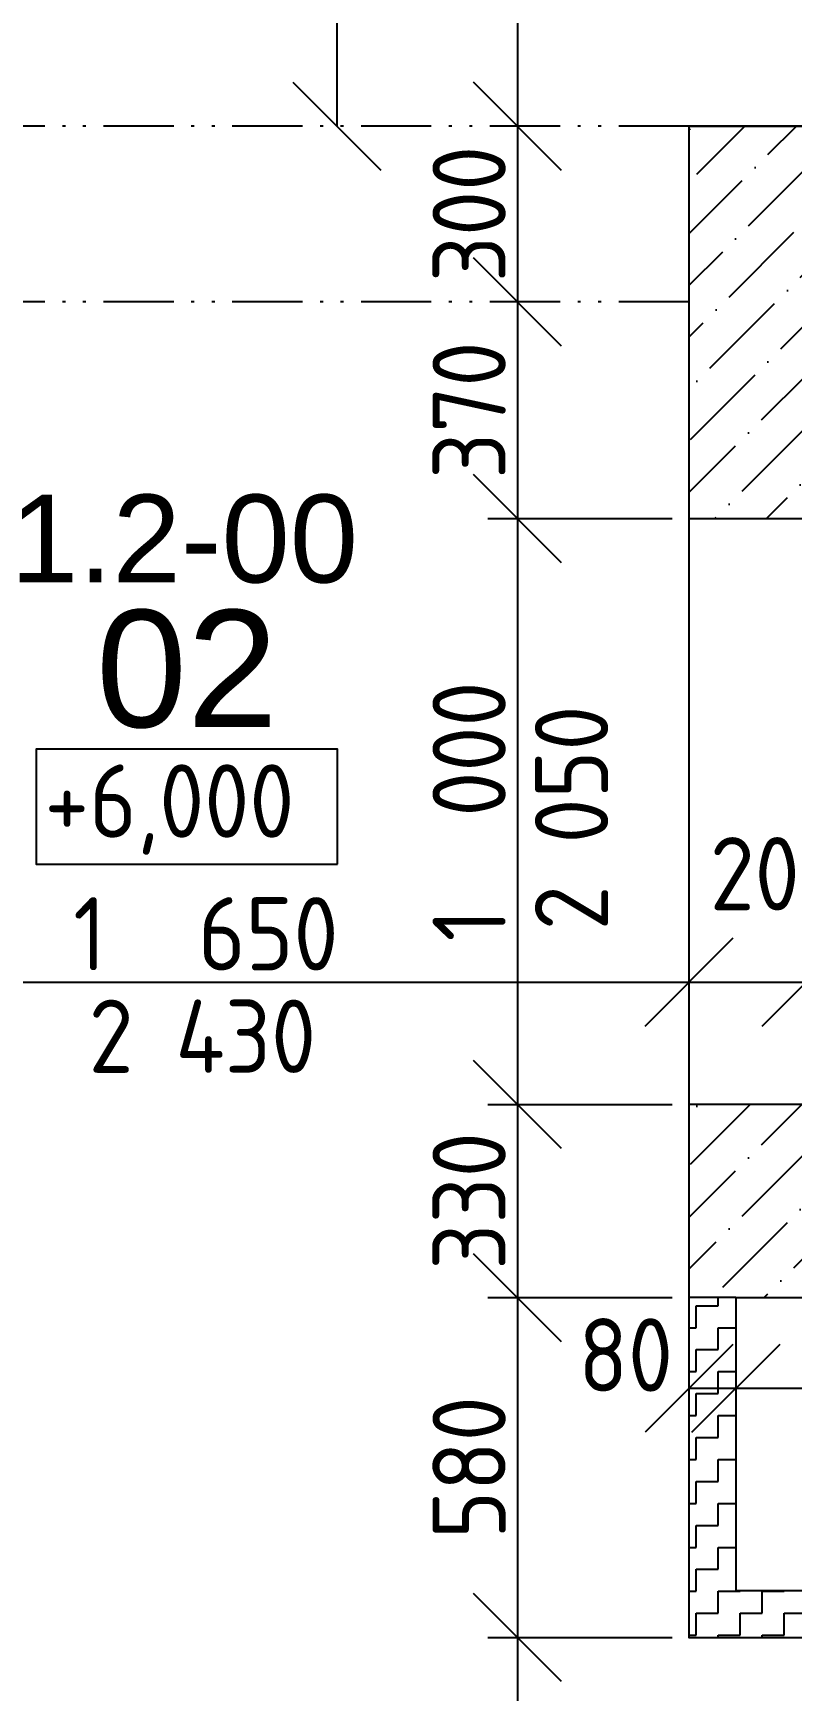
# Model space of a CAD drawing. Extents: x 4511820 to 5180432, y -1526536 to -944957.
# Drawn here: x 4990201 to 4991497, y -1336916 to -1334086 of the extents above; entities that cross this region are included whole.
import ezdxf

# ---------------------------------------------------------------- set-up
doc = ezdxf.new("R2010")
doc.units = 0
doc.header["$MEASUREMENT"] = 0
doc.linetypes.add('ACAD_ISO12W100', pattern=[22, 12, -3, 0.5, -3, 0.5, -3])
doc.layers.get('0').update_dxf_attribs({"linetype": 'CONTINUOUS'})
doc.layers.get('Defpoints').update_dxf_attribs({"color": 61, "linetype": 'CONTINUOUS'})
for name, color, linetype in [('KÓTY', 4, 'CONTINUOUS'), ('MÚRY', 1, 'CONTINUOUS'), ('Plochy', 41, 'CONTINUOUS'), ('POPIS', 7, 'CONTINUOUS'), ('TENKÁ', 7, 'CONTINUOUS'), ('ŠRAFY', 82, 'CONTINUOUS')]:
    doc.layers.add(name, color=color, linetype=linetype)
doc.styles.add('ARIAL', font='arial.ttf')
doc.styles.add('STYLE1', font='isocp.shx')
doc.dimstyles.new('STANDARD-50', dxfattribs={"dimtxt": 125, "dimasz": 150, "dimexe": 10, "dimexo": 200, "dimgap": 20, "dimtad": 1, "dimdsep": 46, "dimlunit": 6, "dimtxsty": 'STYLE1', "dimblk1": 'OBLIQUE', "dimblk2": 'OBLIQUE', "dimsah": 1, "dimcen": 2.5, "dimse1": 1, "dimse2": 1, "dimadec": 0, "dimazin": 0, "dimtfac": 1, "dimtmove": 1, "dimatfit": 3, "dimldrblk": 'OBLIQUE', "dimfxl": 1, "dimtolj": 1, "dimtzin": 0, "dimarcsym": 0})

# ---------------------------------------------------------------- blocks, each defined once
blk = doc.blocks.new('_OBLIQUE')
at = {"color": 0, "linetype": 'ByBlock'}
blk.add_line((-0.5, -0.5), (0.5, 0.5), dxfattribs=at)
blk = doc.blocks.new('*D22710')
at = {"layer": 'Defpoints', "color": 0}
for p in [(4991321, -1329245.2), (4990719.5, -1334245.2), (4991321, -1334245.2)]:
    blk.add_point(p, dxfattribs=at)
at = {"layer": 'KÓTY', "color": 0, "lineweight": -2}
blk.add_line((4990719.5, -1329245.2), (4990719.5, -1334245.2), dxfattribs=at)
at = {"layer": 'KÓTY', "color": 0, "linetype": 'ByBlock', "lineweight": -2, "xscale": 150, "yscale": 150, "zscale": 150}
for p, rotation in [((4990719.5, -1329245.2), 90), ((4990719.5, -1334245.2), 270)]:
    blk.add_blockref('_OBLIQUE', p, dxfattribs=dict(at, rotation=rotation))
at = {"layer": 'KÓTY', "color": 0, "insert": (4990637, -1331745.2), "char_height": 125, "attachment_point": 5, "rotation": 90, "style": 'STYLE1'}
blk.add_mtext('\\A1;5ﾠ000', dxfattribs=at)
blk = doc.blocks.new('*D22711')
at = {"layer": 'Defpoints', "color": 0}
for p in [(4991028, -1332695.2), (4991028, -1334245.2), (4991028, -1334245.2)]:
    blk.add_point(p, dxfattribs=at)
at = {"layer": 'KÓTY', "color": 0, "lineweight": -2}
blk.add_line((4991028, -1332695.2), (4991028, -1334245.2), dxfattribs=at)
at = {"layer": 'KÓTY', "color": 0, "linetype": 'ByBlock', "lineweight": -2, "xscale": 150, "yscale": 150, "zscale": 150}
for p, rotation in [((4991028, -1332695.2), 90), ((4991028, -1334245.2), 270)]:
    blk.add_blockref('_OBLIQUE', p, dxfattribs=dict(at, rotation=rotation))
at = {"layer": 'KÓTY', "color": 0, "insert": (4990945.5, -1333470.2), "char_height": 125, "attachment_point": 5, "rotation": 90, "style": 'STYLE1'}
blk.add_mtext('\\A1;1ﾠ550', dxfattribs=at)
blk = doc.blocks.new('*D22718')
at = {"layer": 'Defpoints', "color": 0}
for p in [(4991028, -1334245.2), (4991028, -1334545.2), (4991028, -1334545.2)]:
    blk.add_point(p, dxfattribs=at)
at = {"layer": 'KÓTY', "color": 0, "lineweight": -2}
blk.add_line((4991028, -1334245.2), (4991028, -1334545.2), dxfattribs=at)
at = {"layer": 'KÓTY', "color": 0, "linetype": 'ByBlock', "lineweight": -2, "xscale": 150, "yscale": 150, "zscale": 150}
for p, rotation in [((4991028, -1334245.2), 90), ((4991028, -1334545.2), 270)]:
    blk.add_blockref('_OBLIQUE', p, dxfattribs=dict(at, rotation=rotation))
at = {"layer": 'KÓTY', "color": 0, "insert": (4990945.5, -1334395.2), "char_height": 125, "attachment_point": 5, "rotation": 90, "style": 'STYLE1'}
blk.add_mtext('\\A1;300', dxfattribs=at)
blk = doc.blocks.new('*D22719')
at = {"layer": 'Defpoints', "color": 0}
for p in [(4991321, -1334545.2), (4991028, -1334915.2), (4991321, -1334915.2)]:
    blk.add_point(p, dxfattribs=at)
at = {"layer": 'KÓTY', "color": 0, "lineweight": -2}
blk.add_line((4991028, -1334545.2), (4991028, -1334915.2), dxfattribs=at)
at = {"layer": 'KÓTY', "color": 0, "linetype": 'ByBlock', "lineweight": -2, "xscale": 150, "yscale": 150, "zscale": 150}
for p, rotation in [((4991028, -1334545.2), 90), ((4991028, -1334915.2), 270)]:
    blk.add_blockref('_OBLIQUE', p, dxfattribs=dict(at, rotation=rotation))
at = {"layer": 'KÓTY', "color": 0, "insert": (4990945.5, -1334730.2), "char_height": 125, "attachment_point": 5, "rotation": 90, "style": 'STYLE1'}
blk.add_mtext('\\A1;370', dxfattribs=at)
blk = doc.blocks.new('*D22720')
at = {"layer": 'Defpoints', "color": 0}
for p in [(4991321, -1334915.2), (4991028, -1335915.2), (4991321, -1335915.2)]:
    blk.add_point(p, dxfattribs=at)
at = {"layer": 'KÓTY', "color": 0, "lineweight": -2}
blk.add_line((4991028, -1334915.2), (4991028, -1335915.2), dxfattribs=at)
at = {"layer": 'KÓTY', "color": 0, "linetype": 'ByBlock', "lineweight": -2, "xscale": 150, "yscale": 150, "zscale": 150}
for p, rotation in [((4991028, -1334915.2), 90), ((4991028, -1335915.2), 270)]:
    blk.add_blockref('_OBLIQUE', p, dxfattribs=dict(at, rotation=rotation))
at = {"layer": 'KÓTY', "color": 0, "insert": (4990945.5, -1335415.2), "char_height": 125, "attachment_point": 5, "rotation": 90, "style": 'STYLE1'}
blk.add_mtext('\\A1;1ﾠ000', dxfattribs=at)
blk = doc.blocks.new('*D22721')
at = {"layer": 'Defpoints', "color": 0}
for p in [(4991321, -1335915.2), (4991028, -1336245.2), (4991321, -1336245.2)]:
    blk.add_point(p, dxfattribs=at)
at = {"layer": 'KÓTY', "color": 0, "lineweight": -2}
blk.add_line((4991028, -1335915.2), (4991028, -1336245.2), dxfattribs=at)
at = {"layer": 'KÓTY', "color": 0, "linetype": 'ByBlock', "lineweight": -2, "xscale": 150, "yscale": 150, "zscale": 150}
for p, rotation in [((4991028, -1335915.2), 90), ((4991028, -1336245.2), 270)]:
    blk.add_blockref('_OBLIQUE', p, dxfattribs=dict(at, rotation=rotation))
at = {"layer": 'KÓTY', "color": 0, "insert": (4990945.5, -1336080.2), "char_height": 125, "attachment_point": 5, "rotation": 90, "style": 'STYLE1'}
blk.add_mtext('\\A1;330', dxfattribs=at)
blk = doc.blocks.new('*D22722')
at = {"layer": 'Defpoints', "color": 0}
for p in [(4991321, -1336245.2), (4991028, -1336825.2), (4991321, -1336825.2)]:
    blk.add_point(p, dxfattribs=at)
at = {"layer": 'KÓTY', "color": 0, "lineweight": -2}
blk.add_line((4991028, -1336245.2), (4991028, -1336825.2), dxfattribs=at)
at = {"layer": 'KÓTY', "color": 0, "linetype": 'ByBlock', "lineweight": -2, "xscale": 150, "yscale": 150, "zscale": 150}
for p, rotation in [((4991028, -1336245.2), 90), ((4991028, -1336825.2), 270)]:
    blk.add_blockref('_OBLIQUE', p, dxfattribs=dict(at, rotation=rotation))
at = {"layer": 'KÓTY', "color": 0, "insert": (4990945.5, -1336535.2), "char_height": 125, "attachment_point": 5, "rotation": 90, "style": 'STYLE1'}
blk.add_mtext('\\A1;580', dxfattribs=at)
blk = doc.blocks.new('*D22723')
at = {"layer": 'Defpoints', "color": 0}
for p in [(4991321, -1336825.2), (4991028, -1338205.2), (4991321, -1338205.2)]:
    blk.add_point(p, dxfattribs=at)
at = {"layer": 'KÓTY', "color": 0, "lineweight": -2}
blk.add_line((4991028, -1336825.2), (4991028, -1338205.2), dxfattribs=at)
at = {"layer": 'KÓTY', "color": 0, "linetype": 'ByBlock', "lineweight": -2, "xscale": 150, "yscale": 150, "zscale": 150}
for p, rotation in [((4991028, -1336825.2), 90), ((4991028, -1338205.2), 270)]:
    blk.add_blockref('_OBLIQUE', p, dxfattribs=dict(at, rotation=rotation))
at = {"layer": 'KÓTY', "color": 0, "insert": (4990945.5, -1337515.2), "char_height": 125, "attachment_point": 5, "rotation": 90, "style": 'STYLE1'}
blk.add_mtext('\\A1;1ﾠ380', dxfattribs=at)
blk = doc.blocks.new('*D22758')
at = {"layer": 'Defpoints', "color": 0}
for p in [(4989671, -1335706.5), (4991321, -1335706.5), (4991321, -1335706.5)]:
    blk.add_point(p, dxfattribs=at)
at = {"layer": 'KÓTY', "color": 0, "lineweight": -2}
blk.add_line((4989671, -1335706.5), (4991321, -1335706.5), dxfattribs=at)
at = {"layer": 'KÓTY', "color": 0, "linetype": 'ByBlock', "lineweight": -2, "xscale": 150, "yscale": 150, "zscale": 150, "rotation": 180}
blk.add_blockref('_OBLIQUE', (4989671, -1335706.5), dxfattribs=at)
at = {"layer": 'KÓTY', "color": 0, "linetype": 'ByBlock', "lineweight": -2, "xscale": 150, "yscale": 150, "zscale": 150}
blk.add_blockref('_OBLIQUE', (4991321, -1335706.5), dxfattribs=at)
at = {"layer": 'KÓTY', "color": 0, "insert": (4990496, -1335624), "char_height": 125, "attachment_point": 5, "style": 'STYLE1'}
blk.add_mtext('\\A1;1ﾠ650', dxfattribs=at)
blk = doc.blocks.new('*D22760')
at = {"layer": 'Defpoints', "color": 0}
for p in [(4991521, -1335706.5), (4991321, -1335915.2), (4991521, -1335915.2)]:
    blk.add_point(p, dxfattribs=at)
at = {"layer": 'KÓTY', "color": 0, "lineweight": -2}
blk.add_line((4991321, -1335706.5), (4991521, -1335706.5), dxfattribs=at)
at = {"layer": 'KÓTY', "color": 0, "linetype": 'ByBlock', "lineweight": -2, "xscale": 150, "yscale": 150, "zscale": 150, "rotation": 180}
blk.add_blockref('_OBLIQUE', (4991321, -1335706.5), dxfattribs=at)
at = {"layer": 'KÓTY', "color": 0, "linetype": 'ByBlock', "lineweight": -2, "xscale": 150, "yscale": 150, "zscale": 150}
blk.add_blockref('_OBLIQUE', (4991521, -1335706.5), dxfattribs=at)
at = {"layer": 'KÓTY', "color": 0, "insert": (4991471.8, -1335521.5), "char_height": 125, "attachment_point": 5, "style": 'STYLE1'}
blk.add_mtext('\\A1;200', dxfattribs=at)
blk = doc.blocks.new('*D22761')
at = {"layer": 'Defpoints', "color": 0}
for p in [(4993451, -1335706.5), (4991521, -1336045.2), (4993451, -1336045.2)]:
    blk.add_point(p, dxfattribs=at)
at = {"layer": 'KÓTY', "color": 0, "lineweight": -2}
blk.add_line((4991521, -1335706.5), (4993451, -1335706.5), dxfattribs=at)
at = {"layer": 'KÓTY', "color": 0, "linetype": 'ByBlock', "lineweight": -2, "xscale": 150, "yscale": 150, "zscale": 150, "rotation": 180}
blk.add_blockref('_OBLIQUE', (4991521, -1335706.5), dxfattribs=at)
at = {"layer": 'KÓTY', "color": 0, "linetype": 'ByBlock', "lineweight": -2, "xscale": 150, "yscale": 150, "zscale": 150}
blk.add_blockref('_OBLIQUE', (4993451, -1335706.5), dxfattribs=at)
at = {"layer": 'KÓTY', "color": 0, "insert": (4992486, -1335624), "char_height": 125, "attachment_point": 5, "style": 'STYLE1'}
blk.add_mtext('\\A1;1ﾠ930', dxfattribs=at)
blk = doc.blocks.new('*D22770')
at = {"layer": 'Defpoints', "color": 0}
for p in [(4991321, -1336245.2), (4991401, -1336245.2), (4991401, -1336400)]:
    blk.add_point(p, dxfattribs=at)
at = {"layer": 'KÓTY', "color": 0, "lineweight": -2}
blk.add_line((4991321, -1336400), (4991401, -1336400), dxfattribs=at)
at = {"layer": 'KÓTY', "color": 0, "linetype": 'ByBlock', "lineweight": -2, "xscale": 150, "yscale": 150, "zscale": 150, "rotation": 180}
blk.add_blockref('_OBLIQUE', (4991321, -1336400), dxfattribs=at)
at = {"layer": 'KÓTY', "color": 0, "linetype": 'ByBlock', "lineweight": -2, "xscale": 150, "yscale": 150, "zscale": 150}
blk.add_blockref('_OBLIQUE', (4991401, -1336400), dxfattribs=at)
at = {"layer": 'KÓTY', "color": 0, "insert": (4991213, -1336343), "char_height": 125, "attachment_point": 5, "style": 'STYLE1'}
blk.add_mtext('\\A1;80', dxfattribs=at)
blk = doc.blocks.new('*D22771')
at = {"layer": 'Defpoints', "color": 0}
for p in [(4991401, -1336245.2), (4993871, -1336245.2), (4993871, -1336400)]:
    blk.add_point(p, dxfattribs=at)
at = {"layer": 'KÓTY', "color": 0, "lineweight": -2}
blk.add_line((4991401, -1336400), (4993871, -1336400), dxfattribs=at)
at = {"layer": 'KÓTY', "color": 0, "linetype": 'ByBlock', "lineweight": -2, "xscale": 150, "yscale": 150, "zscale": 150, "rotation": 180}
blk.add_blockref('_OBLIQUE', (4991401, -1336400), dxfattribs=at)
at = {"layer": 'KÓTY', "color": 0, "linetype": 'ByBlock', "lineweight": -2, "xscale": 150, "yscale": 150, "zscale": 150}
blk.add_blockref('_OBLIQUE', (4993871, -1336400), dxfattribs=at)
at = {"layer": 'KÓTY', "color": 0, "insert": (4992636, -1336317.5), "char_height": 125, "attachment_point": 5, "style": 'STYLE1'}
blk.add_mtext('\\A1;2ﾠ470', dxfattribs=at)

msp = doc.modelspace()

# ---------------------------------------------------------------- hatches: boundary and pattern name
at = {"layer": 'ŠRAFY'}
h = msp.add_hatch(dxfattribs=at)
h.set_pattern_fill('ANSI36', color=256, scale=500, angle=360)
h.set_pattern_definition([(45, (524430.31, 125914.67), (33.1456304, 121.533978), [156.25, -31.25, 0, -31.25])])
h.paths.add_polyline_path([(4991321, -1334245.191), (4991321, -1334545.191), (4991321, -1334915.191), (4991521, -1334915.191), (4991521, -1334445.191), (4991721, -1334445.191), (4991802, -1334445.191), (4991842, -1334445.191), (4992701, -1334445.191), (4993130, -1334445.191), (4993170, -1334445.191), (4993451, -1334445.191), (4993451, -1334465.191), (4993451, -1336045.191), (4992998.5, -1336045.191), (4992887.5, -1336045.191), (4992806.25, -1336045.191), (4992766.25, -1336045.191), (4992579.75, -1336045.191), (4992539.75, -1336045.191), (4991521, -1336045.191), (4991521, -1335915.191), (4991321, -1335915.191), (4991321, -1336245.191), (4991401, -1336245.191), (4993651, -1336245.191), (4993651, -1334645.191), (4993651, -1334325.191), (4993651, -1334245.191)])
at = {"layer": 'ŠRAFY', "ltscale": 0.25}
h = msp.add_hatch(dxfattribs=at)
h.set_pattern_fill('ZIGZAG', color=256, scale=300, style=0)
h.set_pattern_definition([(0, (-68841.5, 128041), (37.5, 37.5), [37.5, -37.5]), (90, (-68804, 128041), (-37.5, 37.5), [37.5, -37.5])])
h.paths.add_polyline_path([(4991321, -1336825.191), (4993871, -1336825.191), (4993871, -1336745.191), (4991401, -1336745.191), (4991401, -1336245.191), (4991321, -1336245.191)])

# ---------------------------------------------------------------- linework, layer by layer
at = {"layer": 'KÓTY'}
for p, q in [((4990977.5, -1334915.191), (4991292.5, -1334915.191)), ((4990977.5, -1335915.191), (4991292.5, -1335915.191)), ((4990977.5, -1336245.191), (4991292.5, -1336245.191)), ((4990977.5, -1336825.191), (4991292.5, -1336825.191))]:
    msp.add_line(p, q, dxfattribs=at)
at = {"layer": 'MÚRY'}
for p, q in [((4991321, -1334245.191), (4993671, -1334245.191)), ((4991321, -1334245.191), (4991321, -1334915.191)), ((4991321, -1334915.191), (4991521, -1334915.191)), ((4991321, -1335915.191), (4991321, -1336825.191)), ((4991521, -1335915.191), (4991321, -1335915.191)), ((4991401, -1336245.191), (4993651, -1336245.191)), ((4991401, -1336245.191), (4991401, -1336745.191)), ((4991401, -1336745.191), (4993871, -1336745.191)), ((4991321, -1336825.191), (4993871, -1336825.191))]:
    msp.add_line(p, q, dxfattribs=at)
at = {"layer": 'Plochy'}
msp.add_lwpolyline([(4989671, -1336540.191), (4989671, -1328945.191), (4989536, -1328945.191), (4989536, -1327245.191), (4993871, -1327245.191), (4993871, -1328945.191), (4991321, -1328945.191), (4991321, -1332695.191), (4991571, -1332695.191), (4991571, -1332305.191), (4992771, -1332305.191), (4992771, -1332585.191), (4993871, -1332585.191), (4993871, -1334245.191), (4991321, -1334245.191), (4991321, -1336825.191), (4993871, -1336825.191), (4993871, -1338205.191), (4990196, -1338205.191), (4990196, -1337740.191), (4988246, -1337740.191), (4988246, -1336540.191), (4989671, -1336540.191)], close=True, dxfattribs=at)
at = {"layer": 'TENKÁ', "linetype": 'ACAD_ISO12W100', "ltscale": 10}
for p, q in [((4991321, -1334245.191), (4989671, -1334245.191)), ((4991321, -1334545.191), (4989671, -1334545.191)), ((4991321, -1334915.191), (4991321, -1335915.191))]:
    msp.add_line(p, q, dxfattribs=at)
at = {"layer": 'TENKÁ'}
msp.add_line((4991401, -1336245.191), (4991321, -1336245.191), dxfattribs=at)
at = {"layer": 'TENKÁ', "ltscale": 0.25}
msp.add_lwpolyline([(4990720.469, -1335505.194), (4990720.469, -1335308.944), (4990205.837, -1335308.944), (4990205.837, -1335505.194)], close=True, dxfattribs=at)

# ---------------------------------------------------------------- texts
at = {"layer": 'KÓTY', "insert": (4991120.457, -1335426.193), "char_height": 125, "attachment_point": 5, "rotation": 90, "style": 'STYLE1'}
msp.add_mtext('\\A1;2 050', dxfattribs=at)
at = {"layer": 'KÓTY', "insert": (4990489.998, -1335798.957), "char_height": 125, "attachment_point": 5, "style": 'STYLE1'}
msp.add_mtext('\\A1;2 430', dxfattribs=at)
at = {"layer": 'POPIS', "lineweight": 40, "ltscale": 0.25, "style": 'ARIAL'}
for s, height, p in [('1.2-00', 150, (4990161.769, -1335024.27)), ('02', 200, (4990308.269, -1335271.27))]:
    msp.add_text(s, height=height, dxfattribs=at).set_placement(p)
at = {"layer": 'TENKÁ', "ltscale": 0.25, "style": 'STYLE1'}
msp.add_text('+6,000', height=125, dxfattribs=at).set_placement((4990220.227, -1335459.892))

# ---------------------------------------------------------------- dimensions: what is measured, and where the dimension line sits
at = {"layer": 'KÓTY'}
for base, p1, p2, picture, middle in [((4990719.5, -1334245.191), (4991321, -1329245.191), (4991321, -1334245.191), '*D22710', (4990636.957, -1331745.191)), ((4991028, -1334245.191), (4991028, -1332695.191), (4991028, -1334245.191), '*D22711', (4990945.457, -1333470.191)), ((4991028, -1334545.191), (4991028, -1334245.191), (4991028, -1334545.191), '*D22718', (4990945.5, -1334395.191)), ((4991028, -1334915.191), (4991321, -1334545.191), (4991321, -1334915.191), '*D22719', (4990945.5, -1334730.191)), ((4991028, -1335915.191), (4991321, -1334915.191), (4991321, -1335915.191), '*D22720', (4990945.457, -1335415.191)), ((4991028, -1336245.191), (4991321, -1335915.191), (4991321, -1336245.191), '*D22721', (4990945.5, -1336080.191)), ((4991028, -1336825.191), (4991321, -1336245.191), (4991321, -1336825.191), '*D22722', (4990945.5, -1336535.191)), ((4991028, -1338205.191), (4991321, -1336825.191), (4991321, -1338205.191), '*D22723', (4990945.457, -1337515.191))]:
    dim = msp.add_linear_dim(base=base, p1=p1, p2=p2, angle=90, dimstyle='STANDARD-50', dxfattribs=at)
    dim.commit()
    dim.dimension.update_dxf_attribs({"geometry": picture, "text_midpoint": middle})
for base, p1, p2, picture, middle in [((4991521, -1335706.5), (4991321, -1335915.191), (4991521, -1335915.191), '*D22760', (4991471.75, -1335521.5)), ((4991321, -1335706.5), (4989671, -1335706.5), (4991321, -1335706.5), '*D22758', (4990496, -1335623.957)), ((4993451, -1335706.5), (4991521, -1336045.191), (4993451, -1336045.191), '*D22761', (4992486, -1335623.957)), ((4993871, -1336400), (4991401, -1336245.191), (4993871, -1336245.191), '*D22771', (4992636, -1336317.457))]:
    dim = msp.add_linear_dim(base=base, p1=p1, p2=p2, dimstyle='STANDARD-50', dxfattribs=at)
    dim.commit()
    dim.dimension.update_dxf_attribs({"geometry": picture, "text_midpoint": middle})
dim = msp.add_linear_dim(base=(4991401, -1336400), p1=(4991321, -1336245.191), p2=(4991401, -1336245.191), dimstyle='STANDARD-50', dxfattribs=at)
dim.commit()
dim.dimension.update_dxf_attribs({"geometry": '*D22770', "text_midpoint": (4991213, -1336425.5), "dimtype": 160})

doc.saveas('drawing.dxf')
